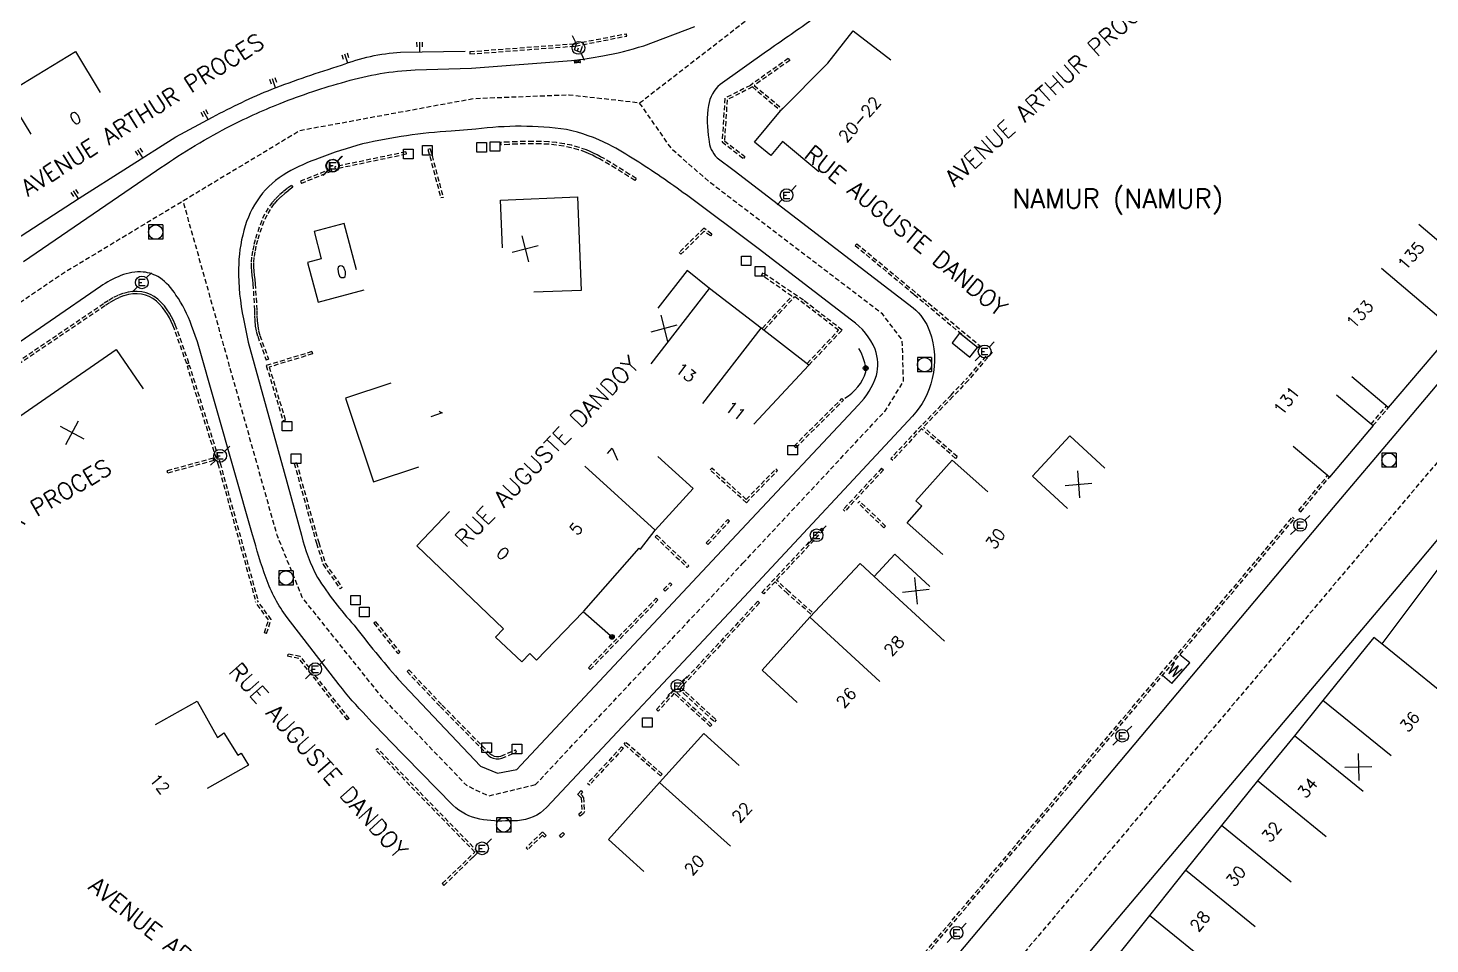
# Model space of a CAD drawing. Header units: millimetres. Extents: x 184999 to 186001, y 128999 to 130000.
# Drawn here: x 185526.6 to 185673.7, y 129186.1 to 129282.2 of the extents above; entities that cross this region are included whole.
import ezdxf
from ezdxf.enums import TextEntityAlignment as Align

# ---------------------------------------------------------------- set-up
doc = ezdxf.new("R2010")
doc.units = ezdxf.units.MM
doc.linetypes.add('DASHED', pattern=[0.75, 0.5, -0.25])
doc.layers.get('0').update_dxf_attribs({"linetype": 'CONTINUOUS'})
for name, color, linetype in [('W0001', 6, 'DASHED'), ('W0008', 7, 'CONTINUOUS'), ('W0100', 7, 'CONTINUOUS'), ('W0112', 1, 'DASHED'), ('W0211', 2, 'CONTINUOUS'), ('W0322', 7, 'CONTINUOUS'), ('W0400', 7, 'CONTINUOUS'), ('W0420', 7, 'CONTINUOUS'), ('W0471', 7, 'CONTINUOUS'), ('W0980', 7, 'CONTINUOUS'), ('W0984', 7, 'CONTINUOUS'), ('W0989', 7, 'CONTINUOUS'), ('W0991', 7, 'CONTINUOUS'), ('W1102', 7, 'CONTINUOUS')]:
    doc.layers.add(name, color=color, linetype=linetype)
doc.styles.get("Standard").update_dxf_attribs({"font": 'romans.shx', "width": 0.85})

# ---------------------------------------------------------------- blocks, each defined once
blk = doc.blocks.new('T471')
for p, q in [((-0.333334, 0.333334), (-0.333334, -0.333334)), ((-0.333334, 0.333334), (0.333334, 0.333334)), ((-0.333334, 0), (0, 0)), ((0.500001, 0.500001), (1.000002, 1.000002)), ((-0.500001, -0.500001), (-1.000002, -1.000002)), ((-0.333334, -0.333334), (0.333334, -0.333334))]:
    blk.add_line(p, q)
blk.add_ellipse((0, 0), major_axis=(0.471405, 0.471405), ratio=1, start_param=5.4977871438, end_param=11.780972451)
blk = doc.blocks.new('T420')
for p, q in [((0.75, 0.75), (-0.75, 0.75)), ((-0.75, 0.75), (-0.75, -0.75)), ((0.75, 0.75), (0.75, -0.75)), ((0.75, -0.75), (-0.75, -0.75))]:
    blk.add_line(p, q)
blk.add_ellipse((0, 0), major_axis=(-0.53, 0.53), ratio=1, start_param=3.926991, end_param=10.210176)
blk = doc.blocks.new('t112o')
at = {"color": 0, "linetype": 'Continuous'}
for p, q in [((-0.5, 0.5), (0.5, 0.5)), ((-0.5, -0.5), (-0.5, 0.5)), ((0.5, 0.5), (0.5, -0.5)), ((0.5, -0.5), (-0.5, -0.5))]:
    blk.add_line(p, q, dxfattribs=at)
blk = doc.blocks.new('T400')
for p, q in [((-0.15, 0.3), (0.15, 0.3)), ((-0.15, -0.25), (-0.15, 0.3)), ((-0.15, 0.15), (0.15, 0.15)), ((-0.15, 0), (0.15, 0)), ((0.15, 0.3), (0.15, -0.25)), ((-0.15, -0.15), (0.15, -0.15)), ((-0.15, -0.25), (-0.15, -0.3)), ((-0.15, -0.3), (0.15, -0.3)), ((0.15, -0.3), (0.15, -0.25))]:
    blk.add_line(p, q)
blk = doc.blocks.new('t211o')
at = {"color": 0, "linetype": 'Continuous'}
for p, q in [((-0.29, 0.5), (-0.29, 0)), ((0, 1), (0, 0)), ((0.29, 0.5), (0.29, 0))]:
    blk.add_line(p, q, dxfattribs=at)
blk = doc.blocks.new('t322o')
at = {"color": 0, "linetype": 'Continuous'}
for radius in [0.25, 0.15]:
    blk.add_circle((0, 0), radius, dxfattribs=at)
blk = doc.blocks.new('t991o')
at = {"color": 0, "linetype": 'Continuous'}
for p, q in [((-1, 1), (1, -1)), ((-1, -1), (1, 1))]:
    blk.add_line(p, q, dxfattribs=at)

msp = doc.modelspace()

# ---------------------------------------------------------------- linework, layer by layer
at = {"layer": 'W0001'}
for p, q in [((185590.75, 129274.3), (185607.26, 129287.09)), ((185579.8, 129202.78), (185601.58, 129226.03))]:
    msp.add_line(p, q, dxfattribs=at)
at = {"layer": 'W0001', "flags": 128}
for points in [[(185826.91, 129419.88), (185819.34, 129408.14), (185802.43, 129388.49), (185763, 129343.12), (185740.4, 129314.86), (185666.92, 129227.72), (185617.96, 129169.59), (185599.76, 129148.68), (185585.71, 129136.23), (185555.59, 129115.94)], [(185601.58, 129226.03), (185616.54, 129242.05), (185618.44, 129245.09), (185618.31, 129249.42), (185616.22, 129252.17), (185598.18, 129265.93), (185594.18, 129269.4), (185590.75, 129274.3), (185583.35, 129275.13), (185573.35, 129274.74), (185555.09, 129271.38), (185542.87, 129264.02), (185530.17, 129256.36), (185510.55, 129242.94), (185497.52, 129236.62), (185484.61, 129234.91), (185467.97, 129235.52), (185453.91, 129231.63), (185450.6, 129229.27), (185446.93, 129224.49), (185445.18, 129218.26), (185445.23, 129213.32), (185446.38, 129208.96), (185449.72, 129203.47), (185458.79, 129195.57), (185465.46, 129192.41), (185475.77, 129189.31), (185492.86, 129185.82), (185502.04, 129183.88), (185512.87, 129181.62), (185519.49, 129179.53), (185526.37, 129174.63), (185534.11, 129166.75), (185562.25, 129138.91), (185570.81, 129126.2)], [(185579.8, 129202.78), (185574.91, 129201.6), (185572.62, 129202.71), (185563.76, 129211.94), (185555.37, 129222.44), (185552.72, 129228.99), (185547.03, 129249.24), (185542.87, 129264.02)]]:
    msp.add_lwpolyline(points, dxfattribs=at)
at = {"layer": 'W0008', "flags": 128}
for points in [[(185580.02, 129139.95, 0.04), (185582.82, 129140.91, 0.0658), (185587.45, 129144.32, 0.0022), (185591.35, 129147.56, 0.0255), (185595.75, 129151.82, 0.0071), (185598.16, 129154.48, 0.0067), (185616.57, 129175.99), (185663.56, 129231.89), (185670.3, 129239.85), (185734.64, 129316.2), (185798.78, 129392.03), (185800.74, 129394.31, 0.0037), (185804.41, 129398.72, -0.0028), (185807.21, 129402.02), (185806.9, 129405.45, 0.0113), (185810.42, 129409.93, -0.0018), (185813.08, 129413.6, -0.0027), (185815.51, 129416.74, 0.0187), (185818.57, 129421.06, 0.003388), (185820.75, 129424.56, 0.003388)], [(185832.57, 129415.59), (185831.46, 129414.26), (185831.62, 129410.98), (185813.36, 129389.35), (185810.07, 129388.89), (185808.26, 129387.17, 0.0046), (185806.04, 129384.99, 0.0001), (185799.35, 129378.57, 0.0187), (185791.36, 129370.04, 0.0038), (185787.29, 129365.29), (185787.1, 129361.88), (185746.16, 129313.51), (185682.41, 129238.03), (185670.28, 129223.55), (185641.47, 129189.48), (185619.35, 129163.2, 0.1501), (185618.14, 129160.4, 0.1732), (185618.73, 129157.78, 0.0928), (185620.42, 129156.29), (185622.79, 129154.69)], [(185528.67, 129285.66, -0.0638), (185523.81, 129281.9, -0.0593)], [(185608.65, 129282.89, -0.0022), (185604.05, 129279.69), (185599.2, 129276.24, 0.1836), (185597.99, 129274.04, 0.0939), (185598.03, 129270.5, 0.1926), (185598.88, 129268.54), (185600.69, 129267.21), (185619.46, 129252.83, -0.1387), (185621.16, 129250.36, -0.1484), (185621.45, 129245.4, -0.1294), (185619.37, 129241.44), (185601.71, 129222.5), (185580.97, 129200.41), (185580.34, 129199.85, -0.1705), (185577.07, 129199.02, -0.0624), (185573.99, 129199.19, -0.1428), (185571.17, 129200.65), (185564.49, 129207.47, -0.0061), (185562.08, 129210.01, -0.0232), (185559.23, 129213.27), (185553.77, 129220.34, -0.0745), (185551.57, 129224.46, -0.0201), (185550.16, 129229.02), (185544.36, 129249.25), (185543.75, 129250.98, 0.063), (185542.12, 129254.16, 0.1032), (185540.4, 129255.98, 0.1146), (185538.69, 129256.57, 0.1171), (185536.34, 129256.2, 0.0588), (185534.19, 129255.04), (185518.32, 129244.15)], [(185526.14, 129257.68), (185540.09, 129267.22, -0.0297), (185547.42, 129271.69, -0.0261), (185553.05, 129274.25, -0.0276), (185559.93, 129276.55, -0.0597), (185567.21, 129277.78), (185573.13, 129277.94), (185583.62, 129278.75, 0.0278), (185586.89, 129279.26, 0.0419), (185591.18, 129280.31), (185596.56, 129282.31, 0.0929)]]:
    msp.add_lwpolyline(points, format="xyb", dxfattribs=at)
msp.add_lwpolyline([(185571, 129271.36, 0.0401), (185561.68, 129270, 0.0264), (185557.13, 129268.51, 0.0458), (185553.76, 129266.99, 0.0969), (185550.9, 129264.45, 0.0922), (185549.24, 129260.93, 0.0633), (185548.68, 129256.91, 0.0544), (185549.2, 129251.65), (185549.69, 129249.23), (185553.46, 129235.58), (185555.27, 129228.96, 0.0602), (185556.97, 129224.54, 0.0447), (185560.8, 129219.53, 0.0175), (185565.43, 129213.88), (185574.07, 129204.76), (185575.84, 129204.01), (185577.87, 129204.41), (185578.34, 129204.9), (185601.44, 129229.56), (185613.7, 129242.65, 0.1241), (185615.59, 129245.71, 0.1478), (185615.47, 129248.47, 0.1419), (185612.99, 129251.52), (185603.19, 129259.03), (185595.66, 129264.65, 0.0189), (185590.32, 129268.3, 0.0237), (185587.54, 129269.93, 0.0676), (185583.08, 129271.51, 0.068), (185573.57, 129271.55)], format="xyb", close=True, dxfattribs=at)
at = {"layer": 'W0100'}
for p, q in [((185609.57, 129267.07), (185605.73, 129270.26)), ((185579.93, 129215.88), (185584.84, 129220.93)), ((185579.23, 129216.55), (185579.93, 129215.88)), ((185648.47, 129215.58), (185647.44, 129216.44)), ((185646.58, 129213.43), (185648.47, 129215.58)), ((185646.58, 129213.43), (185645.6, 129214.26))]:
    msp.add_line(p, q, dxfattribs=at)
at = {"layer": 'W0100', "flags": 128}
for points in [[(185703.9, 129290.81), (185707.71, 129287.57), (185702.09, 129280.9), (185698.46, 129276.5), (185690.56, 129267.51), (185683.92, 129259.55), (185680.12, 129255.1), (185676.19, 129250.46), (185669.29, 129242.35), (185665.48, 129245.59)], [(185605.73, 129270.26), (185604.51, 129268.8), (185602.82, 129270.2), (185605.55, 129273.48), (185610.51, 129278.46), (185613.14, 129281.87), (185617.09, 129278.81)], [(185526.91, 129271.02), (185524.33, 129275.3), (185531.57, 129279.69), (185534.16, 129275.41)], [(185576.37, 129259.11), (185576.16, 129264.11), (185584.25, 129264.45), (185584.64, 129254.65), (185579.64, 129254.45)], [(185561.04, 129256.81), (185559.75, 129261.65), (185556.6, 129260.81), (185557.36, 129257.95), (185555.91, 129257.56), (185557.03, 129253.42), (185561.85, 129254.72)], [(185602.72, 129240.6), (185608.52, 129246.81), (185603.5, 129250.69), (185598.09, 129254.86), (185595.74, 129256.73), (185592.67, 129252.78)], [(185525.25, 129235.05), (185522.41, 129239.17), (185535.83, 129248.44), (185538.68, 129244.33)], [(185564.64, 129244.92), (185559.9, 129243.33), (185562.85, 129234.55), (185567.59, 129236.15)], [(185663.87, 129243.69), (185667.69, 129240.46), (185663.11, 129235.06), (185659.3, 129238.29)], [(185635.64, 129231.76), (185631.96, 129235.15), (185635.88, 129239.4), (185639.56, 129236.01)], [(185584.92, 129221.02), (185590.69, 129227.62), (185590.84, 129227.49), (185592.4, 129229.49), (185596.37, 129233.86), (185592.67, 129237.23)], [(185622.56, 129226.95), (185618.82, 129230.27), (185620.36, 129232), (185619.72, 129232.56), (185623.53, 129236.84), (185627.27, 129233.51)], [(185570.82, 129231.46), (185567.37, 129227.84), (185576.48, 129219.15), (185575.65, 129218.28), (185578.41, 129215.68), (185579.23, 129216.55)], [(185621.21, 129223.6), (185617.53, 129226.98), (185615.37, 129224.64), (185613.9, 129226), (185608.61, 129220.39), (185603.61, 129214.83), (185607.29, 129211.44)], [(185675.02, 129227.35), (185675.33, 129226.51), (185668.6, 129217.59), (185667.76, 129218.25), (185667.47, 129217.87), (185662.42, 129211.64), (185659.47, 129207.93), (185655.56, 129203.21), (185651.78, 129198.53), (185648.03, 129193.83), (185644.24, 129189.09), (185640.46, 129184.37), (185636.69, 129179.68), (185632.76, 129174.74), (185628.1, 129169.12), (185623.44, 129163.57), (185619.92, 129159.39), (185623.8, 129156.23)], [(185539.98, 129209.12), (185544.34, 129211.57), (185546.49, 129207.75), (185546.97, 129208.1), (185547.14, 129208.23), (185548.61, 129205.9), (185548.95, 129206.12), (185549.74, 129204.85), (185545.38, 129202.41)], [(185591.2, 129193.7), (185587.48, 129197.04), (185592.85, 129203.04), (185597.49, 129208.17), (185601.21, 129204.83)]]:
    msp.add_lwpolyline(points, dxfattribs=at)
msp.add_lwpolyline([(185624.32, 129250.15), (185623.53, 129249.14), (185625.41, 129247.65), (185626.2, 129248.66)], close=True, dxfattribs=at)
at = {"layer": 'W0112'}
for p, q in [((185583.97, 129280.52), (185589.36, 129281.56)), ((185584.02, 129280.27), (185589.41, 129281.32)), ((185589.41, 129281.32), (185589.36, 129281.56)), ((185572.94, 129279.69), (185584, 129280.52)), ((185572.94, 129279.69), (185572.96, 129279.44)), ((185572.96, 129279.44), (185584.02, 129280.27)), ((185606.35, 129278.97), (185602.37, 129276.15)), ((185606.5, 129278.77), (185602.78, 129276.14)), ((185606.35, 129278.97), (185606.5, 129278.77)), ((185602.37, 129276.15), (185599.69, 129274.79)), ((185602.58, 129275.98), (185599.93, 129274.63)), ((185602.58, 129275.98), (185605.56, 129273.5)), ((185602.78, 129276.14), (185605.74, 129273.68)), ((185599.69, 129274.79), (185599.41, 129270.22)), ((185599.93, 129274.63), (185599.66, 129270.34)), ((185568.79, 129269.5), (185568.55, 129269.43)), ((185568.55, 129269.43), (185569.9, 129264.34)), ((185568.79, 129269.5), (185570.14, 129264.4)), ((185577.02, 129270.2), (185576.17, 129270.16)), ((185576.17, 129270.16), (185576.18, 129269.91)), ((185577.03, 129269.95), (185576.18, 129269.91)), ((185577.87, 129270.24), (185577.02, 129270.2)), ((185577.88, 129269.99), (185577.03, 129269.95)), ((185578.71, 129270.26), (185577.87, 129270.24)), ((185578.72, 129270.01), (185577.88, 129269.99)), ((185579.55, 129270.27), (185578.71, 129270.26)), ((185579.55, 129270.02), (185578.72, 129270.01)), ((185580.39, 129270.26), (185579.55, 129270.27)), ((185580.38, 129270.01), (185579.55, 129270.02)), ((185581.2, 129269.97), (185580.38, 129270.01)), ((185581.21, 129270.22), (185580.39, 129270.26)), ((185582, 129269.89), (185581.2, 129269.97)), ((185582.03, 129270.14), (185581.21, 129270.22)), ((185582.79, 129269.77), (185582, 129269.89)), ((185582.84, 129270.02), (185582.03, 129270.14)), ((185583.57, 129269.61), (185582.79, 129269.77)), ((185583.63, 129269.86), (185582.84, 129270.02)), ((185584.33, 129269.4), (185583.57, 129269.61)), ((185584.41, 129269.64), (185583.63, 129269.86)), ((185585.08, 129269.14), (185584.33, 129269.4)), ((185585.17, 129269.37), (185584.41, 129269.64)), ((185599.41, 129270.22), (185601.65, 129268.47)), ((185599.66, 129270.34), (185601.8, 129268.67)), ((185566.23, 129269.16), (185558.78, 129267.61)), ((185566.28, 129268.92), (185558.83, 129267.36)), ((185566.23, 129269.16), (185566.28, 129268.92)), ((185585.45, 129268.98), (185585.08, 129269.14)), ((185585.55, 129269.21), (185585.17, 129269.37)), ((185585.81, 129268.81), (185585.45, 129268.98)), ((185585.92, 129269.03), (185585.55, 129269.21)), ((185586.17, 129268.63), (185585.81, 129268.81)), ((185586.29, 129268.85), (185585.92, 129269.03)), ((185586.53, 129268.44), (185586.17, 129268.63)), ((185586.65, 129268.66), (185586.29, 129268.85)), ((185586.89, 129268.24), (185586.53, 129268.44)), ((185587.02, 129268.46), (185586.65, 129268.66)), ((185587.57, 129267.85), (185586.89, 129268.24)), ((185587.7, 129268.06), (185587.02, 129268.46)), ((185588.38, 129267.65), (185587.7, 129268.06)), ((185601.8, 129268.67), (185601.65, 129268.47)), ((185558.39, 129267.38), (185555.18, 129266.1)), ((185558.48, 129267.15), (185555.28, 129265.86)), ((185558.48, 129267.15), (185558.39, 129267.38)), ((185558.78, 129267.61), (185558.83, 129267.36)), ((185588.25, 129267.44), (185587.57, 129267.85)), ((185588.92, 129267.02), (185588.25, 129267.44)), ((185589.05, 129267.23), (185588.38, 129267.65)), ((185589.58, 129266.6), (185588.92, 129267.02)), ((185589.71, 129266.81), (185589.05, 129267.23)), ((185590.24, 129266.17), (185589.58, 129266.6)), ((185590.38, 129266.38), (185589.71, 129266.81)), ((185553.36, 129264.98), (185552.95, 129264.63)), ((185553.78, 129265.32), (185553.36, 129264.98)), ((185553.94, 129265.13), (185553.52, 129264.79)), ((185554.22, 129265.66), (185553.78, 129265.32)), ((185554.37, 129265.46), (185553.94, 129265.13)), ((185554.22, 129265.66), (185554.37, 129265.46)), ((185555.18, 129266.1), (185555.28, 129265.86)), ((185590.38, 129266.38), (185590.24, 129266.17)), ((185552.21, 129263.87), (185551.79, 129263.28)), ((185552.4, 129263.71), (185552, 129263.14)), ((185552.56, 129264.26), (185552.21, 129263.87)), ((185552.74, 129264.09), (185552.4, 129263.71)), ((185552.95, 129264.63), (185552.56, 129264.26)), ((185553.12, 129264.45), (185552.74, 129264.09)), ((185553.52, 129264.79), (185553.12, 129264.45)), ((185570.14, 129264.4), (185569.9, 129264.34)), ((185551.42, 129262.64), (185551.11, 129261.97)), ((185551.65, 129262.53), (185551.34, 129261.87)), ((185551.79, 129263.28), (185551.42, 129262.64)), ((185552, 129263.14), (185551.65, 129262.53)), ((185550.61, 129260.55), (185550.43, 129259.95)), ((185550.85, 129261.27), (185550.61, 129260.55)), ((185551.11, 129261.97), (185550.85, 129261.27)), ((185551.08, 129261.18), (185550.85, 129260.48)), ((185551.34, 129261.87), (185551.08, 129261.18)), ((185597.49, 129261.17), (185594.9, 129258.62)), ((185597.51, 129260.84), (185595.08, 129258.44)), ((185598.33, 129260.55), (185597.49, 129261.17)), ((185598.19, 129260.35), (185597.51, 129260.84)), ((185550.27, 129259.35), (185550.14, 129258.75)), ((185550.43, 129259.95), (185550.27, 129259.35)), ((185550.51, 129259.29), (185550.39, 129258.7)), ((185550.67, 129259.89), (185550.51, 129259.29)), ((185550.85, 129260.48), (185550.67, 129259.89)), ((185598.33, 129260.55), (185598.19, 129260.35)), ((185613.37, 129259.35), (185613.53, 129259.54)), ((185613.37, 129259.35), (185619.57, 129254.22)), ((185613.53, 129259.54), (185626.47, 129248.83)), ((185550.05, 129258.14), (185550.01, 129257.53)), ((185550.14, 129258.75), (185550.05, 129258.14)), ((185550.3, 129258.11), (185550.26, 129257.52)), ((185550.39, 129258.7), (185550.3, 129258.11)), ((185595.08, 129258.44), (185594.9, 129258.62)), ((185550.01, 129257.53), (185550.01, 129257.09)), ((185550.01, 129257.09), (185550.03, 129256.65)), ((185550.03, 129256.65), (185550.07, 129256.2)), ((185550.07, 129256.2), (185550.13, 129255.76)), ((185550.26, 129257.52), (185550.26, 129257.1)), ((185550.26, 129257.1), (185550.28, 129256.66)), ((185550.28, 129256.66), (185550.32, 129256.23)), ((185550.32, 129256.23), (185550.38, 129255.79)), ((185603.68, 129256.47), (185603.54, 129256.26)), ((185606.72, 129254.04), (185603.54, 129256.26)), ((185607.93, 129253.61), (185603.68, 129256.47)), ((185550.13, 129255.76), (185550.19, 129255.32)), ((185550.19, 129255.32), (185550.35, 129252.54)), ((185550.38, 129255.79), (185550.43, 129255.35)), ((185550.43, 129255.35), (185550.6, 129252.54)), ((185534.53, 129253.25), (185520.6, 129243.78)), ((185535.01, 129253.56), (185534.53, 129253.25)), ((185535.14, 129253.35), (185534.67, 129253.04)), ((185535.5, 129253.85), (185535.01, 129253.56)), ((185535.62, 129253.63), (185535.14, 129253.35)), ((185536.02, 129254.11), (185535.5, 129253.85)), ((185536.12, 129253.88), (185535.62, 129253.63)), ((185536.55, 129254.31), (185536.02, 129254.11)), ((185536.63, 129254.08), (185536.12, 129253.88)), ((185537.1, 129254.46), (185536.55, 129254.31)), ((185537.15, 129254.21), (185536.63, 129254.08)), ((185537.57, 129254.52), (185537.1, 129254.46)), ((185537.59, 129254.27), (185537.15, 129254.21)), ((185538.05, 129254.53), (185537.57, 129254.52)), ((185538.04, 129254.29), (185537.59, 129254.27)), ((185538.49, 129254.24), (185538.04, 129254.29)), ((185538.53, 129254.49), (185538.05, 129254.53)), ((185538.92, 129254.15), (185538.49, 129254.24)), ((185538.99, 129254.39), (185538.53, 129254.49)), ((185539.32, 129254), (185538.92, 129254.15)), ((185539.43, 129254.22), (185538.99, 129254.39)), ((185539.7, 129253.78), (185539.32, 129254)), ((185539.84, 129253.99), (185539.43, 129254.22)), ((185540.06, 129253.52), (185539.7, 129253.78)), ((185540.22, 129253.71), (185539.84, 129253.99)), ((185540.39, 129253.2), (185540.06, 129253.52)), ((185540.57, 129253.38), (185540.22, 129253.71)), ((185540.7, 129252.85), (185540.39, 129253.2)), ((185540.9, 129253.01), (185540.57, 129253.38)), ((185603.66, 129250.7), (185606.72, 129254.04)), ((185603.84, 129250.53), (185607.03, 129254)), ((185611.62, 129250.46), (185607.03, 129254)), ((185611.99, 129250.49), (185607.93, 129253.61)), ((185619.57, 129254.22), (185626.2, 129248.66)), ((185534.67, 129253.04), (185520.74, 129243.57)), ((185540.98, 129252.48), (185540.7, 129252.85)), ((185541.19, 129252.62), (185540.9, 129253.01)), ((185541.22, 129252.12), (185540.98, 129252.48)), ((185541.43, 129252.25), (185541.19, 129252.62)), ((185541.44, 129251.75), (185541.22, 129252.12)), ((185541.66, 129251.87), (185541.43, 129252.25)), ((185541.63, 129251.37), (185541.44, 129251.75)), ((185541.86, 129251.48), (185541.66, 129251.87)), ((185550.35, 129252.54), (185550.36, 129251.98)), ((185550.36, 129251.98), (185550.39, 129251.44)), ((185550.6, 129252.54), (185550.61, 129251.99)), ((185550.61, 129251.99), (185550.64, 129251.45)), ((185541.8, 129250.99), (185541.63, 129251.37)), ((185541.96, 129250.59), (185541.8, 129250.99)), ((185542.04, 129251.08), (185541.86, 129251.48)), ((185543.24, 129246.95), (185541.96, 129250.59)), ((185542.19, 129250.67), (185542.04, 129251.08)), ((185543.48, 129247.03), (185542.19, 129250.67)), ((185550.39, 129251.44), (185550.44, 129250.89)), ((185550.44, 129250.89), (185550.54, 129250.36)), ((185550.54, 129250.36), (185550.69, 129249.84)), ((185550.64, 129251.45), (185550.69, 129250.93)), ((185550.69, 129250.93), (185550.78, 129250.42)), ((185550.78, 129250.42), (185550.92, 129249.93)), ((185608.34, 129246.99), (185611.62, 129250.46)), ((185608.52, 129246.81), (185611.99, 129250.49)), ((185550.69, 129249.84), (185551.59, 129247.34)), ((185550.92, 129249.93), (185551.83, 129247.42)), ((185626.2, 129248.66), (185626.47, 129248.83)), ((185556.37, 129248.22), (185551.59, 129246.76)), ((185551.83, 129247.42), (185551.59, 129247.34)), ((185556.44, 129247.99), (185551.9, 129246.6)), ((185556.37, 129248.22), (185556.44, 129247.99)), ((185627.07, 129247.76), (185625.04, 129245.36)), ((185627.73, 129248.16), (185625.23, 129245.2)), ((185543.48, 129247.03), (185543.24, 129246.95)), ((185543.55, 129246.77), (185543.31, 129246.7)), ((185546.58, 129236.3), (185543.31, 129246.7)), ((185546.82, 129236.37), (185543.55, 129246.77)), ((185551.59, 129246.76), (185553.36, 129240.95)), ((185551.9, 129246.6), (185553.6, 129241.02)), ((185623.42, 129243.67), (185625.04, 129245.36)), ((185625.23, 129245.2), (185623.6, 129243.5)), ((185606.96, 129238.32), (185611.98, 129243.31)), ((185607.14, 129238.14), (185612.15, 129243.14)), ((185612.15, 129243.14), (185611.98, 129243.31)), ((185623.42, 129243.67), (185620.38, 129240.52)), ((185623.6, 129243.5), (185620.53, 129240.31)), ((185667.5, 129240.63), (185669.11, 129242.51)), ((185667.68, 129240.46), (185669.3, 129242.35)), ((185553.6, 129241.02), (185553.36, 129240.95)), ((185620.32, 129240.49), (185617.12, 129237.02)), ((185620.34, 129240.14), (185617.3, 129236.85)), ((185623.9, 129237.03), (185620.34, 129240.14)), ((185624.07, 129237.21), (185620.53, 129240.31)), ((185546.01, 129237.04), (185541.19, 129235.72)), ((185546.08, 129236.8), (185546.01, 129237.04)), ((185607.14, 129238.14), (185606.96, 129238.32)), ((185624.07, 129237.21), (185623.9, 129237.03)), ((185541.26, 129235.48), (185541.19, 129235.72)), ((185546.08, 129236.8), (185541.26, 129235.48)), ((185550.46, 129222.21), (185546.58, 129236.31)), ((185550.7, 129222.28), (185546.82, 129236.37)), ((185554.76, 129236.57), (185554.52, 129236.5)), ((185554.52, 129236.5), (185556.85, 129228.13)), ((185554.76, 129236.57), (185557.09, 129228.19)), ((185598.15, 129235.82), (185598.32, 129236.01)), ((185601.95, 129232.37), (185598.15, 129235.82)), ((185601.94, 129232.72), (185598.32, 129236.01)), ((185601.94, 129232.72), (185605.05, 129235.92)), ((185601.95, 129232.37), (185605.23, 129235.74)), ((185605.23, 129235.74), (185605.05, 129235.92)), ((185616.14, 129235.99), (185612.11, 129231.65)), ((185616.33, 129235.82), (185612.29, 129231.48)), ((185616.14, 129235.99), (185616.33, 129235.82)), ((185617.12, 129237.02), (185617.3, 129236.85)), ((185659.91, 129231.58), (185662.92, 129235.22)), ((185660.11, 129231.42), (185663.11, 129235.06)), ((185612.11, 129231.65), (185612.29, 129231.48)), ((185613.67, 129232.36), (185613.84, 129232.54)), ((185616.39, 129229.73), (185613.67, 129232.36)), ((185616.56, 129229.91), (185613.84, 129232.54)), ((185659.91, 129231.58), (185660.11, 129231.42)), ((185597.73, 129228.16), (185600.01, 129230.61)), ((185597.92, 129227.99), (185600.2, 129230.44)), ((185600.01, 129230.61), (185600.2, 129230.44)), ((185603.58, 129222.97), (185609.87, 129229.7)), ((185610.06, 129229.53), (185609.87, 129229.7)), ((185616.39, 129229.73), (185616.56, 129229.91)), ((185655.46, 129226.33), (185659.24, 129230.86)), ((185655.66, 129226.17), (185659.43, 129230.7)), ((185659.24, 129230.86), (185659.43, 129230.7)), ((185557.09, 129228.2), (185557.81, 129225.97)), ((185592.4, 129228.79), (185592.57, 129228.97)), ((185592.4, 129228.79), (185595.75, 129225.59)), ((185592.57, 129228.97), (185595.93, 129225.77)), ((185605.13, 129224.26), (185610.06, 129229.53)), ((185556.85, 129228.13), (185557.57, 129225.89)), ((185597.73, 129228.16), (185597.92, 129227.99)), ((185557.57, 129225.89), (185559.33, 129223.33)), ((185557.78, 129226.03), (185559.54, 129223.47)), ((185595.75, 129225.59), (185595.93, 129225.77)), ((185640.01, 129208.03), (185655.46, 129226.33)), ((185640.2, 129207.87), (185655.66, 129226.17)), ((185593.25, 129223.28), (185593.95, 129223.97)), ((185593.95, 129223.97), (185594.13, 129223.79)), ((185604.96, 129224.08), (185603.79, 129222.82)), ((185606.23, 129222.88), (185604.96, 129224.08)), ((185606.41, 129223.06), (185605.13, 129224.26)), ((185559.54, 129223.47), (185559.33, 129223.33)), ((185585.39, 129215.07), (185592.5, 129222.36)), ((185592.5, 129222.36), (185592.68, 129222.18)), ((185593.25, 129223.28), (185593.43, 129223.1)), ((185593.43, 129223.1), (185594.13, 129223.79)), ((185603.79, 129222.82), (185603.58, 129222.97)), ((185608.7, 129220.7), (185606.24, 129222.88)), ((185608.87, 129220.89), (185606.41, 129223.06)), ((185551.83, 129220.09), (185550.45, 129221.97)), ((185552.1, 129220.13), (185550.66, 129222.12)), ((185585.57, 129214.89), (185592.68, 129222.18)), ((185603.33, 129221.87), (185595.09, 129212.99)), ((185603.14, 129222.04), (185595.13, 129213.4)), ((185603.14, 129222.04), (185603.33, 129221.87)), ((185551.39, 129218.73), (185551.83, 129220.09)), ((185551.63, 129218.66), (185552.1, 129220.13)), ((185563.06, 129219.9), (185562.86, 129219.74)), ((185562.86, 129219.74), (185565.39, 129216.56)), ((185563.06, 129219.9), (185565.59, 129216.72)), ((185551.63, 129218.66), (185551.39, 129218.73)), ((185553.86, 129216.51), (185553.82, 129216.27)), ((185555.16, 129216.26), (185553.86, 129216.51)), ((185565.59, 129216.72), (185565.44, 129216.52)), ((185555.02, 129216.03), (185553.82, 129216.27)), ((185560.09, 129209.59), (185555.02, 129216.03)), ((185560.29, 129209.75), (185555.16, 129216.26)), ((185585.39, 129215.07), (185585.57, 129214.89)), ((185566.54, 129214.85), (185566.36, 129214.67)), ((185566.36, 129214.67), (185569.86, 129210.97)), ((185566.54, 129214.85), (185570.04, 129211.15)), ((185594.36, 129212.74), (185592.52, 129210.68)), ((185594.38, 129212.39), (185592.71, 129210.51)), ((185598.34, 129209.09), (185594.36, 129212.74)), ((185598.17, 129208.91), (185594.38, 129212.39)), ((185595.13, 129213.4), (185594.74, 129212.98)), ((185594.74, 129212.98), (185595.4, 129212.37)), ((185595.32, 129213.23), (185594.92, 129212.81)), ((185595.09, 129212.99), (185595.57, 129212.55)), ((185595.4, 129212.37), (185598.62, 129209.4)), ((185595.57, 129212.55), (185598.79, 129209.59)), ((185569.86, 129210.97), (185574.88, 129205.89)), ((185570.03, 129211.15), (185575.05, 129206.06)), ((185592.52, 129210.68), (185592.71, 129210.51)), ((185560.29, 129209.75), (185560.09, 129209.59)), ((185598.34, 129209.09), (185598.17, 129208.91)), ((185598.79, 129209.59), (185598.62, 129209.4)), ((185619.67, 129184.01), (185640.01, 129208.03)), ((185619.86, 129183.85), (185640.2, 129207.87)), ((185563.26, 129206.6), (185563.08, 129206.42)), ((185573.46, 129195.74), (185563.08, 129206.42)), ((185573.81, 129195.73), (185563.26, 129206.6)), ((185576.21, 129205.81), (185577.75, 129206.45)), ((185576.31, 129205.58), (185577.84, 129206.22)), ((185577.84, 129206.22), (185577.75, 129206.45)), ((185588.87, 129206.79), (185585.3, 129202.94)), ((185589.06, 129206.62), (185585.48, 129202.77)), ((185588.87, 129206.79), (185589.06, 129206.62)), ((185589.13, 129207.05), (185589.29, 129207.24)), ((185592.96, 129203.73), (185589.13, 129207.05)), ((185593.12, 129203.92), (185589.29, 129207.24)), ((185574.88, 129205.89), (185575.11, 129205.7)), ((185575.05, 129206.06), (185575.24, 129205.92)), ((185575.11, 129205.7), (185575.4, 129205.57)), ((185575.24, 129205.92), (185575.48, 129205.81)), ((185575.4, 129205.57), (185575.71, 129205.5)), ((185575.48, 129205.81), (185575.74, 129205.75)), ((185575.71, 129205.5), (185576.02, 129205.5)), ((185575.74, 129205.75), (185575.99, 129205.75)), ((185575.99, 129205.75), (185576.21, 129205.81)), ((185576.02, 129205.5), (185576.31, 129205.58)), ((185593.12, 129203.92), (185592.96, 129203.73)), ((185584.61, 129202.18), (185584.23, 129201.8)), ((185584.23, 129201.8), (185584.61, 129201.45)), ((185584.78, 129202), (185584.59, 129201.81)), ((185584.59, 129201.81), (185584.78, 129201.63)), ((185584.61, 129202.18), (185584.78, 129202)), ((185585.48, 129202.77), (185585.3, 129202.94)), ((185584.61, 129201.45), (185584.71, 129199.97)), ((185584.86, 129201.46), (185584.78, 129201.63)), ((185584.86, 129201.46), (185584.96, 129199.99)), ((185584.71, 129199.97), (185584.37, 129199.71)), ((185584.52, 129199.51), (185584.37, 129199.71)), ((185584.86, 129199.77), (185584.52, 129199.51)), ((185584.96, 129199.99), (185584.86, 129199.77)), ((185580.56, 129197.87), (185578.86, 129196.19)), ((185580.56, 129197.52), (185579.04, 129196.01)), ((185580.96, 129197.47), (185580.56, 129197.87)), ((185580.79, 129197.29), (185580.56, 129197.52)), ((185580.96, 129197.47), (185580.79, 129197.29)), ((185582.7, 129197.78), (185582.35, 129197.46)), ((185582.52, 129197.28), (185582.35, 129197.46)), ((185582.87, 129197.6), (185582.52, 129197.28)), ((185582.7, 129197.78), (185582.87, 129197.6)), ((185578.86, 129196.19), (185579.04, 129196.01)), ((185570.05, 129192.43), (185573.46, 129195.74)), ((185570.22, 129192.25), (185573.81, 129195.73)), ((185570.05, 129192.43), (185570.22, 129192.25))]:
    msp.add_line(p, q, dxfattribs=at)
at = {"layer": 'W0211', "flags": 128}
msp.add_lwpolyline([(185525.18, 129259.91), (185531.97, 129264.32), (185542.11, 129270.76), (185545.96, 129272.81, -0.0271), (185552.17, 129275.75, -0.0168), (185559.48, 129278.26, -0.0741), (185565.68, 129279.64), (185572.45, 129279.75)], format="xyb", dxfattribs=at)
at = {"layer": 'W0322'}
msp.add_line((185587.99, 129218.18), (185584.84, 129220.93), dxfattribs=at)
at = {"layer": 'W0322', "flags": 128}
msp.add_lwpolyline([(185612.28, 129243.35, 0.1829), (185614.5, 129246.11, 0.1311), (185613.75, 129248.54)], format="xyb", dxfattribs=at)
at = {"layer": 'W1102'}
for p, q in [((185672.5, 129261.58), (185680.12, 129255.1)), ((185676.19, 129250.46), (185668.57, 129256.93)), ((185591.96, 129246.96), (185598.09, 129254.86)), ((185597.37, 129242.79), (185603.5, 129250.69)), ((185585, 129236.21), (185592.4, 129229.49)), ((185622.73, 129217.87), (185615.37, 129224.64)), ((185615.96, 129213.62), (185608.61, 129220.39)), ((185676.36, 129211.28), (185668.6, 129217.59)), ((185669.58, 129205.82), (185662.42, 129211.64)), ((185666.66, 129202.08), (185659.47, 129207.93)), ((185662.78, 129197.33), (185655.56, 129203.21)), ((185600.29, 129196.35), (185592.85, 129203.04)), ((185659.09, 129192.58), (185651.78, 129198.53)), ((185655.32, 129187.9), (185648.03, 129193.83)), ((185651.55, 129183.15), (185644.24, 129189.09))]:
    msp.add_line(p, q, dxfattribs=at)

# ---------------------------------------------------------------- block references
at = {"layer": 'W0112'}
for p in [(185566.5, 129268.94), (185568.48, 129269.34), (185574.18, 129269.64), (185575.59, 129269.74), (185601.93, 129257.74), (185603.38, 129256.64), (185553.76, 129240.41), (185554.7, 129237), (185606.81, 129237.89), (185560.95, 129222.16), (185561.87, 129220.91), (185591.57, 129209.33), (185574.7, 129206.68), (185577.89, 129206.55)]:
    msp.add_blockref('t112o', p, dxfattribs=at)
at = {"layer": 'W0211'}
for p, rotation in [((185567.69, 129280.68), 180.9345057367919), ((185559.82, 129279.42), 198.8244326632879), ((185552.25, 129276.84), 198.8244326632879), ((185545.01, 129273.43), 208.7962005150024), ((185538.11, 129269.39), 212.6795168573454), ((185531.38, 129265.07), 212.6795168573454)]:
    msp.add_blockref('t211o', p, dxfattribs=dict(at, rotation=rotation))
at = {"layer": 'W0322'}
for p, rotation in [((185614.47, 129246.49), 96.74360672967194), ((185587.85, 129218.3), 138.8250338216306)]:
    msp.add_blockref('t322o', p, dxfattribs=dict(at, rotation=rotation))
at = {"layer": 'W0400', "rotation": 95.16653919758203}
msp.add_blockref('T400', (185584.23, 129278.66), dxfattribs=at)
at = {"layer": 'W0420'}
for p in [(185539.99, 129260.76), (185620.64, 129246.85), (185669.36, 129236.84), (185553.66, 129224.49), (185576.5, 129198.59)]:
    msp.add_blockref('T420', p, dxfattribs=at)
at = {"layer": 'W0471', "rotation": 70.7052}
msp.add_blockref('T471', (185584.34, 129280.07), dxfattribs=at)
at = {"layer": 'W0471'}
for p in [(185558.51, 129267.71), (185558.59, 129267.73), (185606.17, 129264.63), (185538.54, 129255.48), (185626.95, 129248.24), (185546.75, 129237.3), (185609.32, 129228.96), (185660.05, 129230.05), (185556.72, 129214.92), (185594.73, 129213.16), (185641.38, 129207.94), (185574.23, 129196.13), (185624.01, 129187.27)]:
    msp.add_blockref('T471', p, dxfattribs=at)
at = {"layer": 'W0991'}
for p, rotation in [((185578.75, 129259), 329.5475829927992), ((185593.33, 129250.67), 329.5475829927992), ((185531.22, 129239.73), 16.91914130411586), ((185636.8, 129234.3), 319.5887597882098), ((185619.73, 129223.14), 321.3548517195043), ((185666.16, 129204.67), 316.6515871277053)]:
    msp.add_blockref('t991o', p, dxfattribs=dict(at, rotation=rotation))

# ---------------------------------------------------------------- texts
at = {"layer": 'W0980'}
msp.add_text('NAMUR (NAMUR)', height=2, dxfattribs=at).set_placement((185640.91, 129264.14), align=Align.MIDDLE)
at = {"layer": 'W0984'}
msp.add_text('W', height=1.25, rotation=322.3962, dxfattribs=at).set_placement((185646.86, 129214.77), align=Align.MIDDLE)
at = {"layer": 'W0989'}
for s, rotation, p in [('AVENUE ARTHUR PROCES', 42.3227, (185634.09, 129276.02)), ('AVENUE ARTHUR PROCES', 32.3235, (185538.6, 129273.09)), ('RUE AUGUSTE DANDOY', 320.5858, (185618.69, 129260.91)), ('RUE AUGUSTE DANDOY', 46.1622, (185581.04, 129237.76)), ('AVENUE ARTHUR PROCES', 30.459, (185522.36, 129228.83)), ('RUE AUGUSTE DANDOY', 311.8954, (185557.06, 129205.33)), ('AVENUE ARTHUR PROCES', 321.3852, (185544.9, 129183.38))]:
    msp.add_text(s, height=1.75, rotation=rotation, dxfattribs=at).set_placement(p, align=Align.MIDDLE)
at = {"layer": 'W0991'}
for s, rotation, p in [('20-22', 48.5353, (185613.85, 129272.57)), ('0', 31.1809, (185531.57, 129272.71)), ('135', 49.6928, (185671.67, 129258.28)), ('0', 14.8759, (185559.5, 129256.6)), ('133', 48.3085, (185666.3, 129252.14)), ('13', 322.3875, (185595.6, 129246.04)), ('131', 51.7835, (185658.63, 129243.1)), ('1', 288.5766, (185569.43, 129241.65)), ('11', 322.3272, (185600.81, 129242.02)), ('7', 47.7497, (185588.09, 129237.39)), ('5', 49.0296, (185584.07, 129229.65)), ('30', 54.365, (185628.09, 129228.6)), ('0', 316.3346, (185576.42, 129227.05)), ('28', 46.6518, (185617.44, 129217.36)), ('26', 48.0585, (185612.43, 129211.93)), ('36', 50.9653, (185671.55, 129209.41)), ('12', 308.7566, (185540.41, 129202.89)), ('34', 50.3744, (185660.82, 129202.48)), ('22', 47.9189, (185601.48, 129199.91)), ('32', 51.1137, (185657.05, 129197.86)), ('20', 48.1589, (185596.5, 129194.37)), ('30', 51.3838, (185653.31, 129193.21)), ('28', 51.3859, (185649.54, 129188.49))]:
    msp.add_text(s, height=1.25, rotation=rotation, dxfattribs=at).set_placement(p, align=Align.MIDDLE)

doc.saveas('drawing.dxf')
